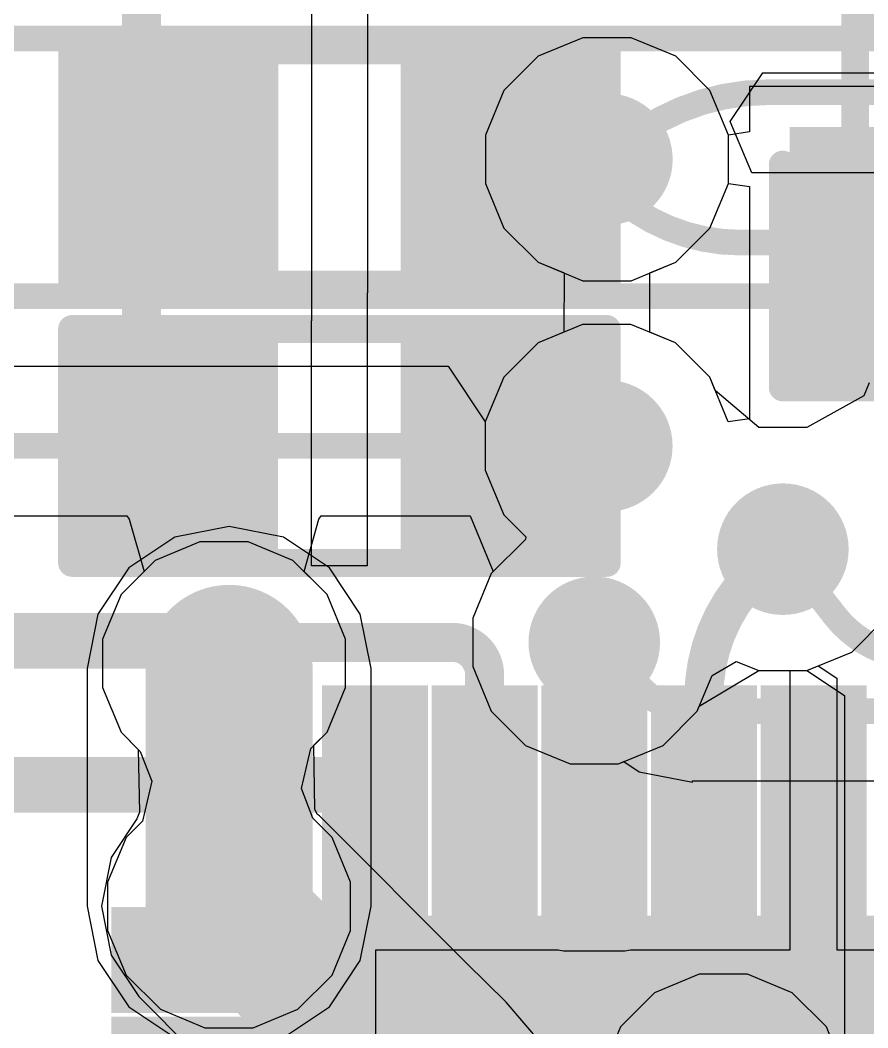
# Model space of a CAD drawing. Header units: inches. Extents: x -0.01 to 2.44, y -0.01 to 2.26.
# Drawn here: x 0.9271 to 1.0793, y 1.347 to 1.5279 of the extents above; entities that cross this region are included whole.
import ezdxf

# ---------------------------------------------------------------- set-up
doc = ezdxf.new("R2010")
doc.units = ezdxf.units.IN
doc.header["$MEASUREMENT"] = 0
for name, color, linetype in [('Bottom Layer', 5, 'Continuous'), ('Bottom Overlay', 54, 'Continuous'), ('Bottom Paste', 16, 'Continuous'), ('Bottom Solder', 6, 'Continuous'), ('GROUND', 16, 'Continuous'), ('POWER', 76, 'Continuous'), ('SIGNAL1', 90, 'Continuous'), ('SIGNAL2', 156, 'Continuous'), ('Top Layer', 1, 'Continuous'), ('Top Overlay', 2, 'Continuous'), ('Top Paste', 8, 'Continuous'), ('Top Solder', 216, 'Continuous'), ('Via Holes', 16, 'Continuous')]:
    doc.layers.add(name, color=color, linetype=linetype)

# ---------------------------------------------------------------- blocks, each defined once
blk = doc.blocks.new('24_WQFN__4_4__16')
at = {"layer": 'Top Layer'}
for points in [[(-0.05315, 0.05315), (0.05315, 0.05315), (0.05315, -0.05315), (-0.05315, -0.05315)], [(-0.09449, 0.03504), (-0.06102, 0.03504), (-0.06102, 0.02402), (-0.09449, 0.02402)], [(-0.09449, 0.01535), (-0.06102, 0.01535), (-0.06102, 0.00433), (-0.09449, 0.00433)], [(-0.09449, -0.00433), (-0.06102, -0.00433), (-0.06102, -0.01535), (-0.09449, -0.01535)], [(-0.09449, -0.02402), (-0.06102, -0.02402), (-0.06102, -0.03504), (-0.09449, -0.03504)], [(-0.06102, -0.05472), (-0.09449, -0.05472), (-0.09449, -0.0437), (-0.06102, -0.0437)], [(-0.0437, -0.05906), (-0.0437, -0.09252), (-0.05472, -0.09252), (-0.05472, -0.05906)]]:
    blk.add_hatch(color=1, dxfattribs=at).paths.add_polyline_path(points)
at = {"layer": 'Top Paste'}
for points in [[(-0.05315, 0.05315), (0.05315, 0.05315), (0.05315, -0.05315), (-0.05315, -0.05315)], [(-0.09449, 0.03504), (-0.06102, 0.03504), (-0.06102, 0.02402), (-0.09449, 0.02402)], [(-0.09449, 0.01535), (-0.06102, 0.01535), (-0.06102, 0.00433), (-0.09449, 0.00433)], [(-0.09449, -0.00433), (-0.06102, -0.00433), (-0.06102, -0.01535), (-0.09449, -0.01535)], [(-0.09449, -0.02402), (-0.06102, -0.02402), (-0.06102, -0.03504), (-0.09449, -0.03504)], [(-0.06102, -0.05472), (-0.09449, -0.05472), (-0.09449, -0.0437), (-0.06102, -0.0437)], [(-0.0437, -0.05906), (-0.0437, -0.09252), (-0.05472, -0.09252), (-0.05472, -0.05906)]]:
    blk.add_hatch(color=8, dxfattribs=at).paths.add_polyline_path(points)
at = {"layer": 'Top Solder'}
for points in [[(-0.05715, 0.05715), (0.05715, 0.05715), (0.05715, -0.05715), (-0.05715, -0.05715)], [(-0.09849, 0.03904), (-0.05702, 0.03904), (-0.05702, 0.02002), (-0.09849, 0.02002)], [(-0.09849, 0.01935), (-0.05702, 0.01935), (-0.05702, 0.00033), (-0.09849, 0.00033)], [(-0.09849, -0.00033), (-0.05702, -0.00033), (-0.05702, -0.01935), (-0.09849, -0.01935)], [(-0.09849, -0.02002), (-0.05702, -0.02002), (-0.05702, -0.03904), (-0.09849, -0.03904)], [(-0.05702, -0.05872), (-0.09849, -0.05872), (-0.09849, -0.0397), (-0.05702, -0.0397)], [(-0.0397, -0.05506), (-0.0397, -0.09652), (-0.05872, -0.09652), (-0.05872, -0.05506)], [(-0.02002, -0.05506), (-0.02002, -0.09652), (-0.03904, -0.09652), (-0.03904, -0.05506)]]:
    blk.add_hatch(color=216, dxfattribs=at).paths.add_polyline_path(points)
at = {"layer": 'Top Overlay'}
for points in [[(-0.081, -0.081, 0.005, 0.005, 0), (-0.081, -0.063, 0.005, 0.005, 0)], [(-0.062, -0.081, 0.005, 0.005, 0), (-0.081, -0.081, 0.005, 0.005, 0)]]:
    blk.add_lwpolyline(points, format="xyseb", dxfattribs=at)
for points in [[(-0.08225, -0.063, 0.0025, 0.0025, 1), (-0.07975, -0.063, 0.0025, 0.0025, 1)], [(-0.08225, -0.081, 0.0025, 0.0025, 1), (-0.07975, -0.081, 0.0025, 0.0025, 1)], [(-0.08225, -0.081, 0.0025, 0.0025, 1), (-0.07975, -0.081, 0.0025, 0.0025, 1)], [(-0.06325, -0.081, 0.0025, 0.0025, 1), (-0.06075, -0.081, 0.0025, 0.0025, 1)]]:
    blk.add_lwpolyline(points, format="xyseb", close=True, dxfattribs=at)
blk = doc.blocks.new('R___0603_57')
at = {"layer": 'Top Layer'}
for points in [[(-0.015, 0.0175), (-0.015, -0.0175), (-0.045, -0.0175), (-0.045, 0.0175)], [(0.045, 0.0175), (0.045, -0.0175), (0.015, -0.0175), (0.015, 0.0175)]]:
    blk.add_hatch(color=1, dxfattribs=at).paths.add_polyline_path(points)
at = {"layer": 'Top Paste'}
for points in [[(-0.015, 0.0175), (-0.015, -0.0175), (-0.045, -0.0175), (-0.045, 0.0175)], [(0.045, 0.0175), (0.045, -0.0175), (0.015, -0.0175), (0.015, 0.0175)]]:
    blk.add_hatch(color=8, dxfattribs=at).paths.add_polyline_path(points)
at = {"layer": 'Top Solder'}
for points in [[(-0.011, 0.0215), (-0.011, -0.0215), (-0.049, -0.0215), (-0.049, 0.0215)], [(0.049, 0.0215), (0.049, -0.0215), (0.011, -0.0215), (0.011, 0.0215)]]:
    blk.add_hatch(color=216, dxfattribs=at).paths.add_polyline_path(points)
at = {"layer": 'Top Overlay'}
for points in [[(-0.048, 0.021, 0.005, 0.005, 0), (0.048, 0.021, 0.005, 0.005, 0)], [(-0.048, -0.021, 0.005, 0.005, 0), (-0.048, 0.021, 0.005, 0.005, 0)], [(0.048, -0.021, 0.005, 0.005, 0), (0.048, 0.021, 0.005, 0.005, 0)], [(-0.048, -0.021, 0.005, 0.005, 0), (0.048, -0.021, 0.005, 0.005, 0)]]:
    blk.add_lwpolyline(points, format="xyseb", dxfattribs=at)
for points in [[(-0.04925, 0.021, 0.0025, 0.0025, 1), (-0.04675, 0.021, 0.0025, 0.0025, 1)], [(-0.04925, 0.021, 0.0025, 0.0025, 1), (-0.04675, 0.021, 0.0025, 0.0025, 1)], [(0.04675, 0.021, 0.0025, 0.0025, 1), (0.04925, 0.021, 0.0025, 0.0025, 1)], [(0.04675, 0.021, 0.0025, 0.0025, 1), (0.04925, 0.021, 0.0025, 0.0025, 1)], [(-0.04925, -0.021, 0.0025, 0.0025, 1), (-0.04675, -0.021, 0.0025, 0.0025, 1)], [(-0.04925, -0.021, 0.0025, 0.0025, 1), (-0.04675, -0.021, 0.0025, 0.0025, 1)], [(0.04675, -0.021, 0.0025, 0.0025, 1), (0.04925, -0.021, 0.0025, 0.0025, 1)], [(0.04675, -0.021, 0.0025, 0.0025, 1), (0.04925, -0.021, 0.0025, 0.0025, 1)]]:
    blk.add_lwpolyline(points, format="xyseb", close=True, dxfattribs=at)
blk = doc.blocks.new('R___0603_58')
at = {"layer": 'Top Layer'}
for points in [[(-0.015, 0.0175), (-0.015, -0.0175), (-0.045, -0.0175), (-0.045, 0.0175)], [(0.045, 0.0175), (0.045, -0.0175), (0.015, -0.0175), (0.015, 0.0175)]]:
    blk.add_hatch(color=1, dxfattribs=at).paths.add_polyline_path(points)
at = {"layer": 'Top Paste'}
for points in [[(-0.015, 0.0175), (-0.015, -0.0175), (-0.045, -0.0175), (-0.045, 0.0175)], [(0.045, 0.0175), (0.045, -0.0175), (0.015, -0.0175), (0.015, 0.0175)]]:
    blk.add_hatch(color=8, dxfattribs=at).paths.add_polyline_path(points)
at = {"layer": 'Top Solder'}
for points in [[(-0.011, 0.0215), (-0.011, -0.0215), (-0.049, -0.0215), (-0.049, 0.0215)], [(0.049, 0.0215), (0.049, -0.0215), (0.011, -0.0215), (0.011, 0.0215)]]:
    blk.add_hatch(color=216, dxfattribs=at).paths.add_polyline_path(points)
at = {"layer": 'Top Overlay'}
for points in [[(-0.048, 0.021, 0.005, 0.005, 0), (0.048, 0.021, 0.005, 0.005, 0)], [(-0.048, -0.021, 0.005, 0.005, 0), (-0.048, 0.021, 0.005, 0.005, 0)], [(0.048, -0.021, 0.005, 0.005, 0), (0.048, 0.021, 0.005, 0.005, 0)], [(-0.048, -0.021, 0.005, 0.005, 0), (0.048, -0.021, 0.005, 0.005, 0)]]:
    blk.add_lwpolyline(points, format="xyseb", dxfattribs=at)
for points in [[(-0.04925, 0.021, 0.0025, 0.0025, 1), (-0.04675, 0.021, 0.0025, 0.0025, 1)], [(-0.04925, 0.021, 0.0025, 0.0025, 1), (-0.04675, 0.021, 0.0025, 0.0025, 1)], [(0.04675, 0.021, 0.0025, 0.0025, 1), (0.04925, 0.021, 0.0025, 0.0025, 1)], [(0.04675, 0.021, 0.0025, 0.0025, 1), (0.04925, 0.021, 0.0025, 0.0025, 1)], [(-0.04925, -0.021, 0.0025, 0.0025, 1), (-0.04675, -0.021, 0.0025, 0.0025, 1)], [(-0.04925, -0.021, 0.0025, 0.0025, 1), (-0.04675, -0.021, 0.0025, 0.0025, 1)], [(0.04675, -0.021, 0.0025, 0.0025, 1), (0.04925, -0.021, 0.0025, 0.0025, 1)], [(0.04675, -0.021, 0.0025, 0.0025, 1), (0.04925, -0.021, 0.0025, 0.0025, 1)]]:
    blk.add_lwpolyline(points, format="xyseb", close=True, dxfattribs=at)
blk = doc.blocks.new('R___0603_63')
at = {"layer": 'Top Layer'}
for points in [[(-0.015, 0.0175), (-0.015, -0.0175), (-0.045, -0.0175), (-0.045, 0.0175)], [(0.045, 0.0175), (0.045, -0.0175), (0.015, -0.0175), (0.015, 0.0175)]]:
    blk.add_hatch(color=1, dxfattribs=at).paths.add_polyline_path(points)
at = {"layer": 'Top Paste'}
for points in [[(-0.015, 0.0175), (-0.015, -0.0175), (-0.045, -0.0175), (-0.045, 0.0175)], [(0.045, 0.0175), (0.045, -0.0175), (0.015, -0.0175), (0.015, 0.0175)]]:
    blk.add_hatch(color=8, dxfattribs=at).paths.add_polyline_path(points)
at = {"layer": 'Top Solder'}
for points in [[(-0.011, 0.0215), (-0.011, -0.0215), (-0.049, -0.0215), (-0.049, 0.0215)], [(0.049, 0.0215), (0.049, -0.0215), (0.011, -0.0215), (0.011, 0.0215)]]:
    blk.add_hatch(color=216, dxfattribs=at).paths.add_polyline_path(points)
at = {"layer": 'Top Overlay'}
for points in [[(-0.048, -0.021, 0.005, 0.005, 0), (-0.048, 0.021, 0.005, 0.005, 0)], [(0.048, 0.021, 0.005, 0.005, 0), (-0.048, 0.021, 0.005, 0.005, 0)], [(0.048, -0.021, 0.005, 0.005, 0), (0.048, 0.021, 0.005, 0.005, 0)], [(0.048, -0.021, 0.005, 0.005, 0), (-0.048, -0.021, 0.005, 0.005, 0)]]:
    blk.add_lwpolyline(points, format="xyseb", dxfattribs=at)
for points in [[(-0.04925, 0.021, 0.0025, 0.0025, 1), (-0.04675, 0.021, 0.0025, 0.0025, 1)], [(-0.04925, 0.021, 0.0025, 0.0025, 1), (-0.04675, 0.021, 0.0025, 0.0025, 1)], [(0.04675, 0.021, 0.0025, 0.0025, 1), (0.04925, 0.021, 0.0025, 0.0025, 1)], [(0.04675, 0.021, 0.0025, 0.0025, 1), (0.04925, 0.021, 0.0025, 0.0025, 1)], [(-0.04925, -0.021, 0.0025, 0.0025, 1), (-0.04675, -0.021, 0.0025, 0.0025, 1)], [(-0.04925, -0.021, 0.0025, 0.0025, 1), (-0.04675, -0.021, 0.0025, 0.0025, 1)], [(0.04675, -0.021, 0.0025, 0.0025, 1), (0.04925, -0.021, 0.0025, 0.0025, 1)], [(0.04675, -0.021, 0.0025, 0.0025, 1), (0.04925, -0.021, 0.0025, 0.0025, 1)]]:
    blk.add_lwpolyline(points, format="xyseb", close=True, dxfattribs=at)
blk = doc.blocks.new('C___0805_B_125')
at = {"layer": 'Bottom Layer'}
for points in [[(-0.06, 0.03), (-0.02, 0.03), (-0.02, -0.03), (-0.06, -0.03)], [(0.02, 0.03), (0.06, 0.03), (0.06, -0.03), (0.02, -0.03)]]:
    blk.add_hatch(color=5, dxfattribs=at).paths.add_polyline_path(points)
at = {"layer": 'Bottom Paste'}
for points in [[(-0.06, 0.03), (-0.02, 0.03), (-0.02, -0.03), (-0.06, -0.03)], [(0.02, 0.03), (0.06, 0.03), (0.06, -0.03), (0.02, -0.03)]]:
    blk.add_hatch(color=16, dxfattribs=at).paths.add_polyline_path(points)
at = {"layer": 'Bottom Solder'}
for points in [[(-0.06276, 0.03276), (-0.01724, 0.03276), (-0.01724, -0.03276), (-0.06276, -0.03276)], [(0.01724, 0.03276), (0.06276, 0.03276), (0.06276, -0.03276), (0.01724, -0.03276)]]:
    blk.add_hatch(color=6, dxfattribs=at).paths.add_polyline_path(points)
at = {"layer": 'Bottom Overlay'}
for points in [[(-0.064, -0.034, 0.005, 0.005, 0), (-0.064, 0.034, 0.005, 0.005, 0)], [(-0.024, 0.034, 0.005, 0.005, 0), (-0.064, 0.034, 0.005, 0.005, 0)], [(0.064, 0.034, 0.005, 0.005, 0), (0.024, 0.034, 0.005, 0.005, 0)], [(0.064, -0.034, 0.005, 0.005, 0), (0.064, 0.034, 0.005, 0.005, 0)], [(-0.024, -0.034, 0.005, 0.005, 0), (-0.064, -0.034, 0.005, 0.005, 0)], [(0.064, -0.034, 0.005, 0.005, 0), (0.024, -0.034, 0.005, 0.005, 0)]]:
    blk.add_lwpolyline(points, format="xyseb", dxfattribs=at)
for points in [[(-0.06525, 0.034, 0.0025, 0.0025, 1), (-0.06275, 0.034, 0.0025, 0.0025, 1)], [(-0.06525, 0.034, 0.0025, 0.0025, 1), (-0.06275, 0.034, 0.0025, 0.0025, 1)], [(-0.02525, 0.034, 0.0025, 0.0025, 1), (-0.02275, 0.034, 0.0025, 0.0025, 1)], [(0.02275, 0.034, 0.0025, 0.0025, 1), (0.02525, 0.034, 0.0025, 0.0025, 1)], [(0.06275, 0.034, 0.0025, 0.0025, 1), (0.06525, 0.034, 0.0025, 0.0025, 1)], [(0.06275, 0.034, 0.0025, 0.0025, 1), (0.06525, 0.034, 0.0025, 0.0025, 1)], [(-0.06525, -0.034, 0.0025, 0.0025, 1), (-0.06275, -0.034, 0.0025, 0.0025, 1)], [(-0.06525, -0.034, 0.0025, 0.0025, 1), (-0.06275, -0.034, 0.0025, 0.0025, 1)], [(-0.02525, -0.034, 0.0025, 0.0025, 1), (-0.02275, -0.034, 0.0025, 0.0025, 1)], [(0.02275, -0.034, 0.0025, 0.0025, 1), (0.02525, -0.034, 0.0025, 0.0025, 1)], [(0.06275, -0.034, 0.0025, 0.0025, 1), (0.06525, -0.034, 0.0025, 0.0025, 1)], [(0.06275, -0.034, 0.0025, 0.0025, 1), (0.06525, -0.034, 0.0025, 0.0025, 1)]]:
    blk.add_lwpolyline(points, format="xyseb", close=True, dxfattribs=at)

msp = doc.modelspace()

# ---------------------------------------------------------------- hatches: boundary and pattern name
at = {"layer": 'Bottom Layer'}
h = msp.add_hatch(color=5, dxfattribs=at)
edge = h.paths.add_edge_path()
edge.add_arc((1.03243, 1.50296), 0.01181, 0, 360)
h = msp.add_hatch(color=5, dxfattribs=at)
edge = h.paths.add_edge_path()
edge.add_arc((1.03241, 1.45149), 0.01181, 0, 360)
h = msp.add_hatch(color=5, dxfattribs=at)
edge = h.paths.add_edge_path()
edge.add_arc((1.06402, 1.43296), 0.01181, 0, 360)
h = msp.add_hatch(color=5, dxfattribs=at)
edge = h.paths.add_edge_path()
edge.add_arc((1.03016, 1.41623), 0.01181, 0, 360)
h = msp.add_hatch(color=5, dxfattribs=at)
edge = h.paths.add_edge_path()
edge.add_arc((0.9637, 1.41246), 0.01181, 0, 360)
h = msp.add_hatch(color=5, dxfattribs=at)
edge = h.paths.add_edge_path()
edge.add_arc((0.96461, 1.36884), 0.01181, 0, 360)
at = {"layer": 'GROUND'}
h = msp.add_hatch(color=16, dxfattribs=at)
edge = h.paths.add_edge_path()
edge.add_arc((1.03243, 1.50296), 0.01181, 0, 360)
h = msp.add_hatch(color=16, dxfattribs=at)
edge = h.paths.add_edge_path()
edge.add_arc((1.03241, 1.45149), 0.01181, 0, 360)
h = msp.add_hatch(color=16, dxfattribs=at)
edge = h.paths.add_edge_path()
edge.add_arc((1.06402, 1.43296), 0.01181, 0, 360)
h = msp.add_hatch(color=16, dxfattribs=at)
edge = h.paths.add_edge_path()
edge.add_arc((1.03016, 1.41623), 0.01181, 0, 360)
h = msp.add_hatch(color=16, dxfattribs=at)
edge = h.paths.add_edge_path()
edge.add_arc((0.9637, 1.41246), 0.01181, 0, 360)
h = msp.add_hatch(color=16, dxfattribs=at)
edge = h.paths.add_edge_path()
edge.add_arc((0.96461, 1.36884), 0.01181, 0, 360)
at = {"layer": 'POWER'}
h = msp.add_hatch(color=76, dxfattribs=at)
edge = h.paths.add_edge_path()
edge.add_arc((1.03243, 1.50296), 0.01181, 0, 360)
h = msp.add_hatch(color=76, dxfattribs=at)
edge = h.paths.add_edge_path()
edge.add_arc((1.03241, 1.45149), 0.01181, 0, 360)
h = msp.add_hatch(color=76, dxfattribs=at)
edge = h.paths.add_edge_path()
edge.add_arc((1.06402, 1.43296), 0.01181, 0, 360)
h = msp.add_hatch(color=76, dxfattribs=at)
edge = h.paths.add_edge_path()
edge.add_arc((1.03016, 1.41623), 0.01181, 0, 360)
h = msp.add_hatch(color=76, dxfattribs=at)
edge = h.paths.add_edge_path()
edge.add_arc((0.9637, 1.41246), 0.01181, 0, 360)
h = msp.add_hatch(color=76, dxfattribs=at)
edge = h.paths.add_edge_path()
edge.add_arc((0.96461, 1.36884), 0.01181, 0, 360)
at = {"layer": 'SIGNAL1'}
h = msp.add_hatch(color=90, dxfattribs=at)
edge = h.paths.add_edge_path()
edge.add_arc((1.03243, 1.50296), 0.01181, 0, 360)
h = msp.add_hatch(color=90, dxfattribs=at)
edge = h.paths.add_edge_path()
edge.add_arc((1.03241, 1.45149), 0.01181, 0, 360)
h = msp.add_hatch(color=90, dxfattribs=at)
edge = h.paths.add_edge_path()
edge.add_arc((1.06402, 1.43296), 0.01181, 0, 360)
h = msp.add_hatch(color=90, dxfattribs=at)
edge = h.paths.add_edge_path()
edge.add_arc((1.03016, 1.41623), 0.01181, 0, 360)
h = msp.add_hatch(color=90, dxfattribs=at)
edge = h.paths.add_edge_path()
edge.add_arc((0.9637, 1.41246), 0.01181, 0, 360)
h = msp.add_hatch(color=90, dxfattribs=at)
edge = h.paths.add_edge_path()
edge.add_arc((0.96461, 1.36884), 0.01181, 0, 360)
at = {"layer": 'SIGNAL2'}
h = msp.add_hatch(color=156, dxfattribs=at)
edge = h.paths.add_edge_path()
edge.add_arc((1.03243, 1.50296), 0.01181, 0, 360)
h = msp.add_hatch(color=156, dxfattribs=at)
edge = h.paths.add_edge_path()
edge.add_arc((1.03241, 1.45149), 0.01181, 0, 360)
h = msp.add_hatch(color=156, dxfattribs=at)
edge = h.paths.add_edge_path()
edge.add_arc((1.06402, 1.43296), 0.01181, 0, 360)
h = msp.add_hatch(color=156, dxfattribs=at)
edge = h.paths.add_edge_path()
edge.add_arc((1.03016, 1.41623), 0.01181, 0, 360)
h = msp.add_hatch(color=156, dxfattribs=at)
edge = h.paths.add_edge_path()
edge.add_arc((0.9637, 1.41246), 0.01181, 0, 360)
h = msp.add_hatch(color=156, dxfattribs=at)
edge = h.paths.add_edge_path()
edge.add_arc((0.96461, 1.36884), 0.01181, 0, 360)
at = {"layer": 'Top Layer'}
h = msp.add_hatch(color=1, dxfattribs=at)
edge = h.paths.add_edge_path()
edge.add_arc((1.03243, 1.50296), 0.01181, 0, 360)
h = msp.add_hatch(color=1, dxfattribs=at)
edge = h.paths.add_edge_path()
edge.add_arc((1.03241, 1.45149), 0.01181, 0, 360)
h = msp.add_hatch(color=1, dxfattribs=at)
edge = h.paths.add_edge_path()
edge.add_arc((1.06402, 1.43296), 0.01181, 0, 360)
h = msp.add_hatch(color=1, dxfattribs=at)
edge = h.paths.add_edge_path()
edge.add_arc((1.03016, 1.41623), 0.01181, 0, 360)
h = msp.add_hatch(color=1, dxfattribs=at)
edge = h.paths.add_edge_path()
edge.add_arc((0.9637, 1.41246), 0.01181, 0, 360)
msp.add_hatch(color=1, dxfattribs=at).paths.add_polyline_path([(1.02465, 1.37102), (1.03567, 1.37102), (1.03567, 1.41623), (1.02465, 1.41623)])
h = msp.add_hatch(color=1, dxfattribs=at)
edge = h.paths.add_edge_path()
edge.add_arc((0.96461, 1.36884), 0.01181, 0, 360)
at = {"layer": 'Via Holes'}
h = msp.add_hatch(color=7, dxfattribs=at)
edge = h.paths.add_edge_path()
edge.add_arc((1.03243, 1.50296), 0.00591, 0, 360)
h = msp.add_hatch(color=7, dxfattribs=at)
edge = h.paths.add_edge_path()
edge.add_arc((1.03241, 1.45149), 0.00591, 0, 360)
h = msp.add_hatch(color=7, dxfattribs=at)
edge = h.paths.add_edge_path()
edge.add_arc((1.06402, 1.43296), 0.00591, 0, 360)
h = msp.add_hatch(color=7, dxfattribs=at)
edge = h.paths.add_edge_path()
edge.add_arc((1.03016, 1.41623), 0.00591, 0, 360)
h = msp.add_hatch(color=7, dxfattribs=at)
edge = h.paths.add_edge_path()
edge.add_arc((0.9637, 1.41246), 0.00591, 0, 360)
h = msp.add_hatch(color=7, dxfattribs=at)
edge = h.paths.add_edge_path()
edge.add_arc((0.96461, 1.36884), 0.00591, 0, 360)

# ---------------------------------------------------------------- linework, layer by layer
at = {"layer": 'Bottom Layer'}
for p, q in [((1.02809, 1.52477), (1.02007, 1.52145)), ((1.03676, 1.52477), (1.02809, 1.52477)), ((1.04478, 1.52145), (1.03676, 1.52477)), ((1.02007, 1.52145), (1.01393, 1.51531)), ((1.05092, 1.51531), (1.04478, 1.52145)), ((1.01393, 1.51531), (1.01061, 1.5073)), ((1.05424, 1.5073), (1.05092, 1.51531)), ((1.1278, 1.516), (1.058, 1.516)), ((1.058, 1.516), (1.058, 1.50787)), ((1.01061, 1.5073), (1.01061, 1.49862)), ((1.058, 1.50787), (1.05424, 1.5073)), ((1.01061, 1.49862), (1.01393, 1.4906)), ((1.05092, 1.4906), (1.05424, 1.49862)), ((1.05424, 1.49862), (1.058, 1.49805)), ((1.058, 1.49805), (1.058, 1.45637)), ((1.01393, 1.4906), (1.02007, 1.48447)), ((1.04478, 1.48447), (1.05092, 1.4906)), ((1.02007, 1.48447), (1.02809, 1.48115)), ((1.03676, 1.48115), (1.04478, 1.48447)), ((1.02809, 1.48115), (1.03676, 1.48115)), ((1.02807, 1.4733), (1.02006, 1.46998)), ((1.03675, 1.4733), (1.02807, 1.4733)), ((1.04477, 1.46998), (1.03675, 1.4733)), ((1.02006, 1.46998), (1.01392, 1.46384)), ((1.0509, 1.46384), (1.04477, 1.46998)), ((1.01392, 1.46384), (1.0106, 1.45583)), ((1.05422, 1.45583), (1.0509, 1.46384)), ((1.058, 1.45637), (1.05422, 1.45583)), ((1.0106, 1.45583), (1.0106, 1.44715)), ((1.0106, 1.44715), (1.01392, 1.43913)), ((1.01392, 1.43913), (1.01789, 1.43516)), ((0.96461, 1.43704), (0.95486, 1.4351)), ((0.97437, 1.4351), (0.96461, 1.43704)), ((0.95486, 1.4351), (0.94659, 1.42958)), ((0.98264, 1.42958), (0.97437, 1.4351)), ((1.0178, 1.43472), (1.01167, 1.42858)), ((1.01789, 1.43516), (1.0178, 1.43472)), ((0.94659, 1.42958), (0.94106, 1.42131)), ((0.98816, 1.42131), (0.98264, 1.42958)), ((1.01167, 1.42858), (1.00835, 1.42056)), ((0.94106, 1.42131), (0.93912, 1.41155)), ((0.9901, 1.41155), (0.98816, 1.42131)), ((1.00835, 1.42056), (1.00835, 1.41189)), ((1.07637, 1.41447), (1.08251, 1.42061)), ((1.06835, 1.41115), (1.07637, 1.41447)), ((0.93912, 1.41155), (0.93912, 1.36884)), ((0.9901, 1.36884), (0.9901, 1.41155)), ((1.00835, 1.41189), (1.01167, 1.40387)), ((1.05131, 1.41029), (1.05566, 1.41282)), ((1.05566, 1.41282), (1.05968, 1.41115)), ((1.05968, 1.41115), (1.06835, 1.41115)), ((1.04865, 1.40387), (1.05131, 1.41029)), ((1.01167, 1.40387), (1.0178, 1.39774)), ((1.04251, 1.39774), (1.04865, 1.40387)), ((1.0178, 1.39774), (1.02582, 1.39441)), ((1.0345, 1.39441), (1.04251, 1.39774)), ((1.02582, 1.39441), (1.0345, 1.39441)), ((0.93912, 1.36884), (0.94106, 1.35909)), ((0.98816, 1.35909), (0.9901, 1.36884)), ((0.94106, 1.35909), (0.94659, 1.35082)), ((0.98264, 1.35082), (0.98816, 1.35909)), ((0.94659, 1.35082), (0.95486, 1.34529)), ((0.97437, 1.34529), (0.98264, 1.35082))]:
    msp.add_line(p, q, dxfattribs=at)
for points in [[(0.96461, 1.36884, 0.03, 0.03, 0), (0.96461, 1.41155, 0.03, 0.03, 0)], [(0.9637, 1.41246, 0.01, 0.01, -0.414214), (0.96461, 1.41155, 0.01, 0.01, 0)]]:
    msp.add_lwpolyline(points, format="xyseb", dxfattribs=at)
for points in [[(0.95711, 1.41155, 0.015, 0.015, 1), (0.97211, 1.41155, 0.015, 0.015, 1)], [(0.9612, 1.41246, 0.005, 0.005, 1), (0.9662, 1.41246, 0.005, 0.005, 1)], [(0.96211, 1.41155, 0.005, 0.005, 1), (0.96711, 1.41155, 0.005, 0.005, 1)], [(0.95711, 1.36884, 0.015, 0.015, 1), (0.97211, 1.36884, 0.015, 0.015, 1)]]:
    msp.add_lwpolyline(points, format="xyseb", close=True, dxfattribs=at)
at = {"layer": 'GROUND'}
for p, q in [((1.02809, 1.52477), (1.02007, 1.52145)), ((1.03676, 1.52477), (1.02809, 1.52477)), ((1.04478, 1.52145), (1.03676, 1.52477)), ((1.02007, 1.52145), (1.01393, 1.51531)), ((1.05092, 1.51531), (1.04478, 1.52145)), ((1.01393, 1.51531), (1.01061, 1.5073)), ((1.05424, 1.5073), (1.05092, 1.51531)), ((1.01061, 1.5073), (1.01061, 1.49862)), ((1.05424, 1.49862), (1.05424, 1.5073)), ((1.01061, 1.49862), (1.01393, 1.4906)), ((1.05092, 1.4906), (1.05424, 1.49862)), ((1.01393, 1.4906), (1.02007, 1.48447)), ((1.04478, 1.48447), (1.05092, 1.4906)), ((1.02007, 1.48447), (1.02473, 1.48254)), ((1.04012, 1.48254), (1.04478, 1.48447)), ((1.02473, 1.48254), (1.02472, 1.47191)), ((1.04011, 1.47191), (1.04012, 1.48254)), ((1.02472, 1.47191), (1.02006, 1.46998)), ((1.04477, 1.46998), (1.04011, 1.47191)), ((1.02006, 1.46998), (1.01392, 1.46384)), ((1.0509, 1.46384), (1.04477, 1.46998)), ((1.01392, 1.46384), (1.0106, 1.45583)), ((1.05189, 1.46146), (1.0509, 1.46384)), ((1.07951, 1.46282), (1.07854, 1.46048)), ((1.05968, 1.45478), (1.05189, 1.46146)), ((1.07854, 1.46048), (1.06835, 1.45478)), ((1.0106, 1.45583), (1.0106, 1.44715)), ((1.06835, 1.45478), (1.05968, 1.45478)), ((1.0106, 1.44715), (1.01392, 1.43913)), ((1.01392, 1.43913), (1.01789, 1.43516)), ((1.0178, 1.43472), (1.01167, 1.42858)), ((1.01789, 1.43516), (1.0178, 1.43472)), ((0.95936, 1.43427), (0.95135, 1.43095)), ((0.96804, 1.43427), (0.95936, 1.43427)), ((0.97606, 1.43095), (0.96804, 1.43427)), ((0.95135, 1.43095), (0.94521, 1.42482)), ((0.98219, 1.42482), (0.97606, 1.43095)), ((1.01167, 1.42858), (1.00835, 1.42056)), ((0.94521, 1.42482), (0.94189, 1.4168)), ((0.98551, 1.4168), (0.98219, 1.42482)), ((1.00835, 1.42056), (1.00835, 1.41189)), ((1.07637, 1.41447), (1.08251, 1.42061)), ((0.94189, 1.4168), (0.94189, 1.40812)), ((0.98551, 1.40812), (0.98551, 1.4168)), ((1.06835, 1.41115), (1.07637, 1.41447)), ((1.00835, 1.41189), (1.01167, 1.40387)), ((1.04901, 1.40475), (1.05968, 1.41115)), ((1.05968, 1.41115), (1.06835, 1.41115)), ((0.94189, 1.40812), (0.94521, 1.40011)), ((0.98219, 1.40011), (0.98551, 1.40812)), ((1.01167, 1.40387), (1.0178, 1.39774)), ((1.04251, 1.39774), (1.04865, 1.40387)), ((1.04865, 1.40387), (1.04901, 1.40475)), ((0.94521, 1.40011), (0.94865, 1.39666)), ((0.97928, 1.3972), (0.98219, 1.40011)), ((0.94865, 1.39666), (0.95072, 1.39131)), ((0.97759, 1.38999), (0.97928, 1.3972)), ((1.0178, 1.39774), (1.02582, 1.39441)), ((1.0345, 1.39441), (1.04251, 1.39774)), ((1.02582, 1.39441), (1.0345, 1.39441)), ((0.95072, 1.39131), (0.94903, 1.38411)), ((0.97966, 1.38464), (0.97759, 1.38999)), ((0.94903, 1.38411), (0.94612, 1.3812)), ((0.9831, 1.3812), (0.97966, 1.38464)), ((0.94612, 1.3812), (0.9428, 1.37318)), ((0.98642, 1.37318), (0.9831, 1.3812)), ((0.9428, 1.37318), (0.9428, 1.3645)), ((0.98642, 1.3645), (0.98642, 1.37318)), ((0.9428, 1.3645), (0.94612, 1.35649)), ((0.9831, 1.35649), (0.98642, 1.3645)), ((0.94612, 1.35649), (0.95226, 1.35035)), ((0.97697, 1.35035), (0.9831, 1.35649)), ((0.95226, 1.35035), (0.96027, 1.34703)), ((0.96895, 1.34703), (0.97697, 1.35035)), ((0.96027, 1.34703), (0.96895, 1.34703))]:
    msp.add_line(p, q, dxfattribs=at)
at = {"layer": 'POWER'}
for p, q in [((1.02809, 1.52477), (1.02007, 1.52145)), ((1.03676, 1.52477), (1.02809, 1.52477)), ((1.04478, 1.52145), (1.03676, 1.52477)), ((1.02007, 1.52145), (1.01393, 1.51531)), ((1.05092, 1.51531), (1.04478, 1.52145)), ((1.01393, 1.51531), (1.01061, 1.5073)), ((1.05424, 1.5073), (1.05092, 1.51531)), ((1.01061, 1.5073), (1.01061, 1.49862)), ((1.05424, 1.49862), (1.05424, 1.5073)), ((1.01061, 1.49862), (1.01393, 1.4906)), ((1.05092, 1.4906), (1.05424, 1.49862)), ((1.01393, 1.4906), (1.02007, 1.48447)), ((1.04478, 1.48447), (1.05092, 1.4906)), ((1.02007, 1.48447), (1.02473, 1.48254)), ((1.04012, 1.48254), (1.04478, 1.48447)), ((1.02473, 1.48254), (1.02472, 1.47191)), ((1.04011, 1.47191), (1.04012, 1.48254)), ((1.02472, 1.47191), (1.02006, 1.46998)), ((1.04477, 1.46998), (1.04011, 1.47191)), ((1.02006, 1.46998), (1.01392, 1.46384)), ((1.0509, 1.46384), (1.04477, 1.46998)), ((1.01392, 1.46384), (1.0106, 1.45583)), ((1.05189, 1.46146), (1.0509, 1.46384)), ((1.07951, 1.46282), (1.07854, 1.46048)), ((1.05968, 1.45478), (1.05189, 1.46146)), ((1.07854, 1.46048), (1.06835, 1.45478)), ((1.0106, 1.45583), (1.0106, 1.44715)), ((1.06835, 1.45478), (1.05968, 1.45478)), ((1.0106, 1.44715), (1.01392, 1.43913)), ((1.01392, 1.43913), (1.01789, 1.43516)), ((1.0178, 1.43472), (1.01167, 1.42858)), ((1.01789, 1.43516), (1.0178, 1.43472)), ((0.95936, 1.43427), (0.95135, 1.43095)), ((0.96804, 1.43427), (0.95936, 1.43427)), ((0.97606, 1.43095), (0.96804, 1.43427)), ((0.95135, 1.43095), (0.94521, 1.42482)), ((0.98219, 1.42482), (0.97606, 1.43095)), ((1.01167, 1.42858), (1.00835, 1.42056)), ((0.94521, 1.42482), (0.94189, 1.4168)), ((0.98551, 1.4168), (0.98219, 1.42482)), ((1.00835, 1.42056), (1.00835, 1.41189)), ((1.07637, 1.41447), (1.08251, 1.42061)), ((0.94189, 1.4168), (0.94189, 1.40812)), ((0.98551, 1.40812), (0.98551, 1.4168)), ((1.06835, 1.41115), (1.07637, 1.41447)), ((1.00835, 1.41189), (1.01167, 1.40387)), ((1.04901, 1.40475), (1.05968, 1.41115)), ((1.05968, 1.41115), (1.06835, 1.41115)), ((0.94189, 1.40812), (0.94521, 1.40011)), ((0.98219, 1.40011), (0.98551, 1.40812)), ((1.01167, 1.40387), (1.0178, 1.39774)), ((1.04251, 1.39774), (1.04865, 1.40387)), ((1.04865, 1.40387), (1.04901, 1.40475)), ((0.94521, 1.40011), (0.94865, 1.39666)), ((0.97928, 1.3972), (0.98219, 1.40011)), ((0.94865, 1.39666), (0.95072, 1.39131)), ((0.97759, 1.38999), (0.97928, 1.3972)), ((1.0178, 1.39774), (1.02582, 1.39441)), ((1.0345, 1.39441), (1.04251, 1.39774)), ((1.02582, 1.39441), (1.0345, 1.39441)), ((0.95072, 1.39131), (0.94903, 1.38411)), ((0.97966, 1.38464), (0.97759, 1.38999)), ((0.94903, 1.38411), (0.94612, 1.3812)), ((0.9831, 1.3812), (0.97966, 1.38464)), ((0.94612, 1.3812), (0.9428, 1.37318)), ((0.98642, 1.37318), (0.9831, 1.3812)), ((0.9428, 1.37318), (0.9428, 1.3645)), ((0.98642, 1.3645), (0.98642, 1.37318)), ((0.9428, 1.3645), (0.94612, 1.35649)), ((0.9831, 1.35649), (0.98642, 1.3645)), ((0.94612, 1.35649), (0.95226, 1.35035)), ((0.97697, 1.35035), (0.9831, 1.35649)), ((1.04902, 1.35665), (1.041, 1.35333)), ((1.05769, 1.35665), (1.04902, 1.35665)), ((1.06571, 1.35333), (1.05769, 1.35665)), ((1.041, 1.35333), (1.03486, 1.3472)), ((1.07184, 1.3472), (1.06571, 1.35333)), ((0.95226, 1.35035), (0.96027, 1.34703)), ((0.96895, 1.34703), (0.97697, 1.35035)), ((0.96027, 1.34703), (0.96895, 1.34703)), ((1.03486, 1.3472), (1.03154, 1.33918)), ((1.07517, 1.33918), (1.07184, 1.3472))]:
    msp.add_line(p, q, dxfattribs=at)
at = {"layer": 'SIGNAL1'}
for p, q in [((0.91786, 1.43894), (0.94627, 1.43894)), ((0.94627, 1.43894), (0.94666, 1.43832)), ((0.94666, 1.43832), (0.94933, 1.42894)), ((0.97807, 1.42894), (0.98074, 1.43832)), ((0.98074, 1.43832), (0.98113, 1.43894)), ((0.98113, 1.43894), (1.00788, 1.43894)), ((1.00788, 1.43894), (1.01203, 1.42894)), ((0.94933, 1.42894), (0.94521, 1.42482)), ((0.98219, 1.42482), (0.97807, 1.42894)), ((1.01167, 1.42858), (1.00835, 1.42056)), ((1.01203, 1.42894), (1.01167, 1.42858)), ((0.94521, 1.42482), (0.94189, 1.4168)), ((0.98551, 1.4168), (0.98219, 1.42482)), ((1.00835, 1.42056), (1.00835, 1.41189)), ((0.94189, 1.4168), (0.94189, 1.40812)), ((0.98551, 1.40812), (0.98551, 1.4168)), ((1.00835, 1.41189), (1.01167, 1.40387)), ((0.94189, 1.40812), (0.94521, 1.40011)), ((0.98219, 1.40011), (0.98551, 1.40812)), ((1.01167, 1.40387), (1.0178, 1.39774)), ((0.94521, 1.40011), (0.94829, 1.39702)), ((0.97984, 1.39775), (0.98219, 1.40011)), ((0.94829, 1.39702), (0.9485, 1.38572)), ((0.98, 1.38621), (0.97984, 1.39775)), ((1.0178, 1.39774), (1.02582, 1.39441)), ((1.0345, 1.39441), (1.03548, 1.39482)), ((1.03548, 1.39482), (1.0382, 1.39301)), ((1.02582, 1.39441), (1.0345, 1.39441)), ((1.0382, 1.39301), (1.04781, 1.3911)), ((1.04781, 1.3911), (1.04781, 1.39134)), ((1.04781, 1.39134), (1.10433, 1.39134)), ((0.98046, 1.38531), (0.98, 1.38621)), ((0.94803, 1.38452), (0.94342, 1.37762)), ((0.9485, 1.38572), (0.94803, 1.38452)), ((0.98083, 1.38506), (0.98046, 1.38531)), ((1.00725, 1.35864), (0.98083, 1.38506)), ((0.94342, 1.37762), (0.94167, 1.36884)), ((0.94167, 1.36884), (0.94342, 1.36006)), ((0.94342, 1.36006), (0.94839, 1.35262)), ((1.01436, 1.35161), (1.00725, 1.35864)), ((0.94839, 1.35262), (0.98188, 1.31913)), ((1.02069, 1.3442), (1.01436, 1.35161)), ((1.01436, 1.35161), (1.01436, 1.35161))]:
    msp.add_line(p, q, dxfattribs=at)
for points in [[(0.87256, 1.52461, 0.00461, 0.00461, 0), (1.10333, 1.52461, 0.00461, 0.00461, 0)], [(1.03243, 1.50296, 0.00461, 0.00461, -0.198912), (1.06149, 1.515, 0.00461, 0.00461, 0)], [(1.06149, 1.515, 0.00461, 0.00461, 0), (1.10333, 1.515, 0.00461, 0.00461, 0)], [(0.91786, 1.45149, 0.00461, 0.00461, 0), (1.03241, 1.45149, 0.00461, 0.00461, 0)], [(1.06402, 1.43296, 0.00461, 0.00461, 0), (1.07338, 1.42098, 0.00461, 0.00461, 0)], [(1.08872, 1.4135, 0.00461, 0.00461, -0.230824), (1.07338, 1.42098, 0.00461, 0.00461, 0)], [(1.03016, 1.41623, 0.00461, 0.00461, 0), (1.03919, 1.4074, 0.00461, 0.00461, 0)], [(1.04781, 1.40389, 0.00461, 0.00461, -0.195918), (1.03919, 1.4074, 0.00461, 0.00461, 0)], [(1.04781, 1.40389, 0.00461, 0.00461, 0), (1.10433, 1.40389, 0.00461, 0.00461, 0)], [(0.96461, 1.36884, 0.025, 0.025, 0), (0.9981, 1.33535, 0.025, 0.025, 0)], [(0.9981, 1.33535, 0.025, 0.025, -0.198912), (1.03843, 1.238, 0.025, 0.025, 0)]]:
    msp.add_lwpolyline(points, format="xyseb", dxfattribs=at)
for points in [[(1.06034, 1.515, 0.00231, 0.00231, 1), (1.06265, 1.515, 0.00231, 0.00231, 1)], [(1.06034, 1.515, 0.00231, 0.00231, 1), (1.06265, 1.515, 0.00231, 0.00231, 1)], [(1.03127, 1.50296, 0.00231, 0.00231, 1), (1.03358, 1.50296, 0.00231, 0.00231, 1)], [(1.03126, 1.45149, 0.00231, 0.00231, 1), (1.03357, 1.45149, 0.00231, 0.00231, 1)], [(1.06286, 1.43296, 0.00231, 0.00231, 1), (1.06517, 1.43296, 0.00231, 0.00231, 1)], [(1.07223, 1.42098, 0.00231, 0.00231, 1), (1.07454, 1.42098, 0.00231, 0.00231, 1)], [(1.07223, 1.42098, 0.00231, 0.00231, 1), (1.07454, 1.42098, 0.00231, 0.00231, 1)], [(1.029, 1.41623, 0.00231, 0.00231, 1), (1.03131, 1.41623, 0.00231, 0.00231, 1)], [(1.03804, 1.4074, 0.00231, 0.00231, 1), (1.04034, 1.4074, 0.00231, 0.00231, 1)], [(1.03804, 1.4074, 0.00231, 0.00231, 1), (1.04034, 1.4074, 0.00231, 0.00231, 1)], [(1.04666, 1.40389, 0.00231, 0.00231, 1), (1.04897, 1.40389, 0.00231, 0.00231, 1)], [(1.04666, 1.40389, 0.00231, 0.00231, 1), (1.04897, 1.40389, 0.00231, 0.00231, 1)], [(0.95836, 1.36884, 0.0125, 0.0125, 1), (0.97086, 1.36884, 0.0125, 0.0125, 1)], [(0.99185, 1.33535, 0.0125, 0.0125, 1), (1.00435, 1.33535, 0.0125, 0.0125, 1)], [(0.99185, 1.33535, 0.0125, 0.0125, 1), (1.00435, 1.33535, 0.0125, 0.0125, 1)]]:
    msp.add_lwpolyline(points, format="xyseb", close=True, dxfattribs=at)
at = {"layer": 'SIGNAL2'}
for p, q in [((1.05457, 1.50975), (1.06042, 1.5185)), ((1.06042, 1.5185), (1.83799, 1.5185)), ((1.05845, 1.50054), (1.05457, 1.50975)), ((1.08796, 1.50054), (1.05845, 1.50054)), ((0.86825, 1.46583), (1.00392, 1.46583)), ((1.00392, 1.46583), (1.0106, 1.45583)), ((1.0106, 1.45583), (1.0106, 1.45583)), ((1.0106, 1.45583), (1.0106, 1.44715)), ((1.0106, 1.44715), (1.01392, 1.43913)), ((1.01392, 1.43913), (1.01789, 1.43516)), ((1.0178, 1.43472), (1.01167, 1.42858)), ((1.01789, 1.43516), (1.0178, 1.43472)), ((0.95936, 1.43427), (0.95135, 1.43095)), ((0.96804, 1.43427), (0.95936, 1.43427)), ((0.97606, 1.43095), (0.96804, 1.43427)), ((0.95135, 1.43095), (0.94521, 1.42482)), ((0.98219, 1.42482), (0.97606, 1.43095)), ((1.01167, 1.42858), (1.00835, 1.42056)), ((0.94521, 1.42482), (0.94189, 1.4168)), ((0.98551, 1.4168), (0.98219, 1.42482)), ((1.00835, 1.42056), (1.00835, 1.41189)), ((0.94189, 1.4168), (0.94189, 1.40812)), ((0.98551, 1.40812), (0.98551, 1.4168)), ((1.00835, 1.41189), (1.01167, 1.40387)), ((1.04901, 1.40475), (1.05968, 1.41115)), ((1.05968, 1.41115), (1.06835, 1.41115)), ((1.06835, 1.41115), (1.07506, 1.40667)), ((0.94189, 1.40812), (0.94521, 1.40011)), ((0.98219, 1.40011), (0.98551, 1.40812)), ((1.07506, 1.40667), (1.07506, 1.2927)), ((1.01167, 1.40387), (1.0178, 1.39774)), ((1.04251, 1.39774), (1.04865, 1.40387)), ((1.04865, 1.40387), (1.04901, 1.40475)), ((0.94521, 1.40011), (0.94865, 1.39666)), ((0.97928, 1.3972), (0.98219, 1.40011)), ((0.94865, 1.39666), (0.95072, 1.39131)), ((0.97759, 1.38999), (0.97928, 1.3972)), ((1.0178, 1.39774), (1.02582, 1.39441)), ((1.0345, 1.39441), (1.04251, 1.39774)), ((1.02582, 1.39441), (1.0345, 1.39441)), ((0.95072, 1.39131), (0.94903, 1.38411)), ((0.97966, 1.38464), (0.97759, 1.38999)), ((0.94903, 1.38411), (0.94612, 1.3812)), ((0.9831, 1.3812), (0.97966, 1.38464)), ((0.94612, 1.3812), (0.9428, 1.37318)), ((0.98642, 1.37318), (0.9831, 1.3812)), ((0.9428, 1.37318), (0.9428, 1.3645)), ((0.98642, 1.3645), (0.98642, 1.37318)), ((0.9428, 1.3645), (0.94612, 1.35649)), ((0.9831, 1.35649), (0.98642, 1.3645)), ((0.94612, 1.35649), (0.95226, 1.35035)), ((0.97697, 1.35035), (0.9831, 1.35649)), ((0.95226, 1.35035), (0.96027, 1.34703)), ((0.96895, 1.34703), (0.97697, 1.35035)), ((0.96027, 1.34703), (0.96895, 1.34703))]:
    msp.add_line(p, q, dxfattribs=at)
for points in [[(1.05648, 1.48799, 0.00461, 0.00461, -0.198873), (1.03243, 1.49796, 0.00461, 0.00461, 0)], [(1.05648, 1.48799, 0.00461, 0.00461, 0), (1.08796, 1.48799, 0.00461, 0.00461, 0)], [(0.86825, 1.47838, 0.00461, 0.00461, 0), (1.064, 1.47838, 0.00461, 0.00461, 0)], [(1.064, 1.47838, 0.00461, 0.00461, 0), (1.69996, 1.47838, 0.00461, 0.00461, 0)]]:
    msp.add_lwpolyline(points, format="xyseb", dxfattribs=at)
for points in [[(1.03127, 1.49796, 0.00231, 0.00231, 1), (1.03358, 1.49796, 0.00231, 0.00231, 1)], [(1.05533, 1.48799, 0.00231, 0.00231, 1), (1.05764, 1.48799, 0.00231, 0.00231, 1)], [(1.05532, 1.48799, 0.00231, 0.00231, 1), (1.05763, 1.48799, 0.00231, 0.00231, 1)], [(1.06285, 1.47838, 0.00231, 0.00231, 1), (1.06515, 1.47838, 0.00231, 0.00231, 1)], [(1.06285, 1.47838, 0.00231, 0.00231, 1), (1.06515, 1.47838, 0.00231, 0.00231, 1)]]:
    msp.add_lwpolyline(points, format="xyseb", close=True, dxfattribs=at)
at = {"layer": 'Top Layer'}
for p, q in [((0.97943, 1.47398), (0.97943, 1.52898)), ((0.98943, 1.52898), (0.98943, 1.47899)), ((0.98943, 1.47899), (0.98941, 1.47899)), ((0.98941, 1.47899), (0.98941, 1.42999)), ((0.97941, 1.42999), (0.97941, 1.47398)), ((0.97941, 1.47398), (0.97943, 1.47398)), ((0.98941, 1.42999), (0.97941, 1.42999)), ((1.06535, 1.36102), (1.06535, 1.41115)), ((1.06535, 1.41115), (1.06835, 1.41115)), ((1.06835, 1.41115), (1.07037, 1.41199)), ((1.07037, 1.41199), (1.0737, 1.40977)), ((1.0737, 1.40977), (1.0737, 1.36102)), ((0.99094, 1.32402), (0.99094, 1.36102)), ((0.99094, 1.36102), (1.02366, 1.36102)), ((1.02366, 1.36102), (1.02465, 1.36083)), ((1.02465, 1.36083), (1.03567, 1.36083)), ((1.03567, 1.36083), (1.03665, 1.36102)), ((1.03665, 1.36102), (1.06535, 1.36102)), ((1.0737, 1.36102), (1.08906, 1.36102))]:
    msp.add_line(p, q, dxfattribs=at)
for points in [[(0.9489, 1.45149, 0.007, 0.007, 0), (0.9489, 1.553, 0.007, 0.007, 0)], [(1.01443, 1.50148, 0.007, 0.007, 0), (1.01591, 1.50296, 0.007, 0.007, 0)], [(1.01591, 1.50296, 0.007, 0.007, 0), (1.03243, 1.50296, 0.007, 0.007, 0)], [(0.9489, 1.45149, 0.007, 0.007, 0), (0.95441, 1.45149, 0.007, 0.007, 0)], [(1.06051, 1.42989, 0.007, 0.007, 0), (1.06402, 1.43296, 0.007, 0.007, 0)], [(1.04984, 1.40643, 0.007, 0.007, -0.215911), (1.06051, 1.42989, 0.007, 0.007, 0)], [(0.87925, 1.41652, 0.01, 0.01, 0), (0.95964, 1.41652, 0.01, 0.01, 0)], [(0.95964, 1.41652, 0.01, 0.01, -0.414214), (0.9637, 1.41246, 0.01, 0.01, 0)], [(0.96372, 1.41623, 0.007, 0.007, 0), (1.00467, 1.41623, 0.007, 0.007, 0)], [(1.00467, 1.41623, 0.007, 0.007, -0.414214), (1.01047, 1.41042, 0.007, 0.007, 0)], [(1.03016, 1.38776, 0.007, 0.007, 0), (1.03016, 1.41623, 0.007, 0.007, 0)], [(1.01047, 1.38776, 0.007, 0.007, 0), (1.01047, 1.41042, 0.007, 0.007, 0)], [(1.04984, 1.40643, 0.007, 0.007, 0), (1.04984, 1.40099, 0.007, 0.007, 0)], [(1.04984, 1.38776, 0.007, 0.007, 0), (1.04984, 1.40099, 0.007, 0.007, 0)], [(0.90446, 1.39065, 0.01, 0.01, 0), (0.99028, 1.39065, 0.01, 0.01, 0)], [(0.99028, 1.38965, 0.01, 0.01, 0), (0.99079, 1.38776, 0.01, 0.01, 0)], [(0.96421, 1.35921, 0.004, 0.004, 0), (0.96421, 1.36926, 0.004, 0.004, 0)], [(0.96421, 1.36926, 0.004, 0.004, 0), (0.9646, 1.36926, 0.004, 0.004, 0)], [(0.9646, 1.36926, 0.004, 0.004, 0), (0.96461, 1.36884, 0.004, 0.004, 0)]]:
    msp.add_lwpolyline(points, format="xyseb", dxfattribs=at)
for points in [[(1.01416, 1.50296, 0.0035, 0.0035, 1), (1.01766, 1.50296, 0.0035, 0.0035, 1)], [(1.01416, 1.50296, 0.0035, 0.0035, 1), (1.01766, 1.50296, 0.0035, 0.0035, 1)], [(1.03068, 1.50296, 0.0035, 0.0035, 1), (1.03418, 1.50296, 0.0035, 0.0035, 1)], [(1.01268, 1.50148, 0.0035, 0.0035, 1), (1.01618, 1.50148, 0.0035, 0.0035, 1)], [(0.94715, 1.45149, 0.0035, 0.0035, 1), (0.95065, 1.45149, 0.0035, 0.0035, 1)], [(0.94715, 1.45149, 0.0035, 0.0035, 1), (0.95065, 1.45149, 0.0035, 0.0035, 1)], [(0.95266, 1.45149, 0.0035, 0.0035, 1), (0.95616, 1.45149, 0.0035, 0.0035, 1)], [(1.06227, 1.43296, 0.0035, 0.0035, 1), (1.06577, 1.43296, 0.0035, 0.0035, 1)], [(1.05876, 1.42989, 0.0035, 0.0035, 1), (1.06226, 1.42989, 0.0035, 0.0035, 1)], [(1.05876, 1.42989, 0.0035, 0.0035, 1), (1.06226, 1.42989, 0.0035, 0.0035, 1)], [(0.95714, 1.41652, 0.005, 0.005, 1), (0.96214, 1.41652, 0.005, 0.005, 1)], [(0.95714, 1.41652, 0.005, 0.005, 1), (0.96214, 1.41652, 0.005, 0.005, 1)], [(0.96197, 1.41623, 0.0035, 0.0035, 1), (0.96547, 1.41623, 0.0035, 0.0035, 1)], [(1.00292, 1.41623, 0.0035, 0.0035, 1), (1.00642, 1.41623, 0.0035, 0.0035, 1)], [(1.00292, 1.41623, 0.0035, 0.0035, 1), (1.00642, 1.41623, 0.0035, 0.0035, 1)], [(1.02841, 1.41623, 0.0035, 0.0035, 1), (1.03191, 1.41623, 0.0035, 0.0035, 1)], [(0.9612, 1.41246, 0.005, 0.005, 1), (0.9662, 1.41246, 0.005, 0.005, 1)], [(1.00872, 1.41042, 0.0035, 0.0035, 1), (1.01222, 1.41042, 0.0035, 0.0035, 1)], [(1.00872, 1.41042, 0.0035, 0.0035, 1), (1.01222, 1.41042, 0.0035, 0.0035, 1)], [(1.04809, 1.40643, 0.0035, 0.0035, 1), (1.05159, 1.40643, 0.0035, 0.0035, 1)], [(1.04809, 1.40643, 0.0035, 0.0035, 1), (1.05159, 1.40643, 0.0035, 0.0035, 1)], [(1.04809, 1.40099, 0.0035, 0.0035, 1), (1.05159, 1.40099, 0.0035, 0.0035, 1)], [(1.04809, 1.40099, 0.0035, 0.0035, 1), (1.05159, 1.40099, 0.0035, 0.0035, 1)], [(0.98778, 1.39065, 0.005, 0.005, 1), (0.99278, 1.39065, 0.005, 0.005, 1)], [(0.98778, 1.38965, 0.005, 0.005, 1), (0.99278, 1.38965, 0.005, 0.005, 1)], [(0.98829, 1.38776, 0.005, 0.005, 1), (0.99329, 1.38776, 0.005, 0.005, 1)], [(1.00872, 1.38776, 0.0035, 0.0035, 1), (1.01222, 1.38776, 0.0035, 0.0035, 1)], [(1.02841, 1.38776, 0.0035, 0.0035, 1), (1.03191, 1.38776, 0.0035, 0.0035, 1)], [(1.04809, 1.38776, 0.0035, 0.0035, 1), (1.05159, 1.38776, 0.0035, 0.0035, 1)], [(0.96321, 1.36926, 0.002, 0.002, 1), (0.96521, 1.36926, 0.002, 0.002, 1)], [(0.96321, 1.36926, 0.002, 0.002, 1), (0.96521, 1.36926, 0.002, 0.002, 1)], [(0.9636, 1.36926, 0.002, 0.002, 1), (0.9656, 1.36926, 0.002, 0.002, 1)], [(0.9636, 1.36926, 0.002, 0.002, 1), (0.9656, 1.36926, 0.002, 0.002, 1)], [(0.96361, 1.36884, 0.002, 0.002, 1), (0.96561, 1.36884, 0.002, 0.002, 1)], [(0.96321, 1.35921, 0.002, 0.002, 1), (0.96521, 1.35921, 0.002, 0.002, 1)]]:
    msp.add_lwpolyline(points, format="xyseb", close=True, dxfattribs=at)

# ---------------------------------------------------------------- block references
at = {"rotation": 270}
for name, p in [('C___0805_B_125', (1.098, 1.526)), ('R___0603_63', (1.098, 1.515)), ('24_WQFN__4_4__16', (1.04, 1.31))]:
    msp.add_blockref(name, p, dxfattribs=at)
for name, p in [('R___0603_58', (0.98443, 1.50148)), ('R___0603_57', (0.98441, 1.45149))]:
    msp.add_blockref(name, p)

doc.saveas('drawing.dxf')
